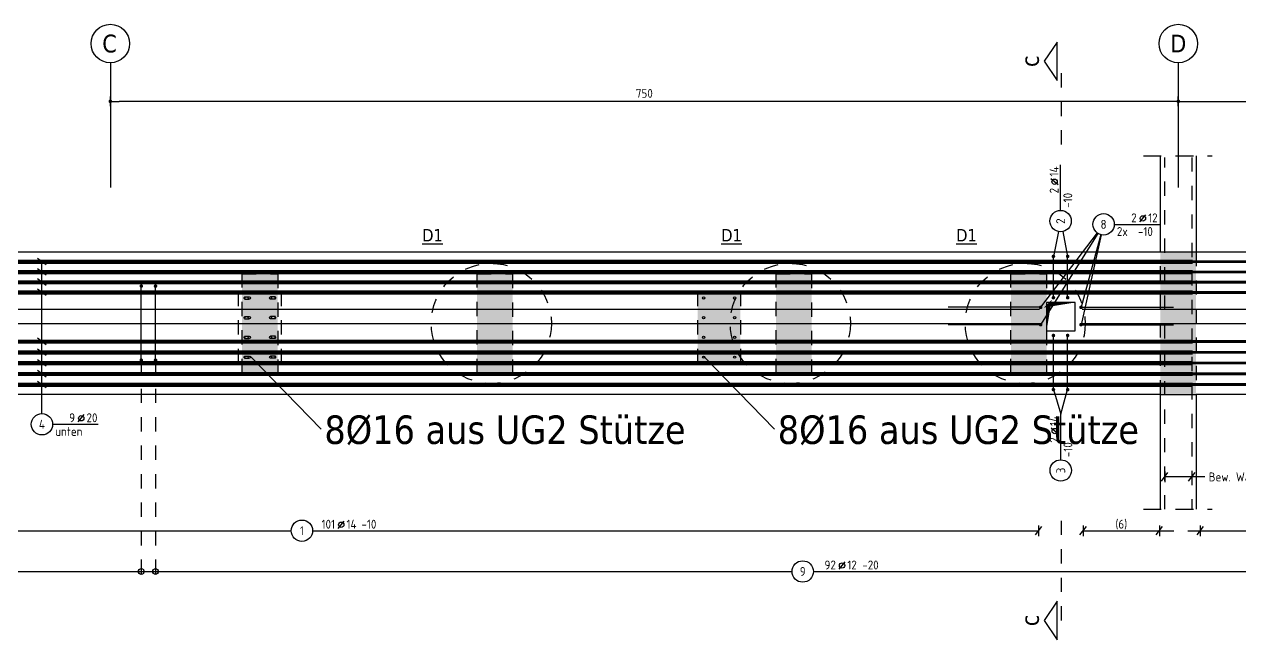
# Model space of a CAD drawing. Extents: x -8.7 to 34.4, y 0 to 21.
# Drawn here: x -3.39 to 5.15, y 5.32 to 9.63 of the extents above; entities that cross this region are included whole.
import ezdxf
from ezdxf.enums import TextEntityAlignment as Align

# ---------------------------------------------------------------- set-up
doc = ezdxf.new("R2010")
doc.units = 0
doc.header["$LTSCALE"] = 0.25
for name, pattern in [('AUSGEZOGEN', [1000.01, 1000, 0.01]), ('DASHED', [0.75, 0.5, -0.25]), ('HIDDEN', [0.375, 0.25, -0.125]), ('HIDDEN2', [0.187, 0.125, -0.062]), ('PUNKT', [0.175, 0.05, -0.125]), ('STRICHPUNKT2', [0.55, 0.25, -0.125, 0.05, -0.125]), ('VERDECKT', [0.375, 0.25, -0.125])]:
    doc.linetypes.add(name, pattern=pattern)
for name, color, linetype in [('ACHSEN', 7, 'Continuous'), ('AFU', 7, 'Continuous'), ('BETON', 7, 'Continuous'), ('DETAIL', 7, 'Continuous'), ('DRUEBER', 7, 'Continuous'), ('grau_hell', 7, 'Continuous'), ('grau_mittel', 7, 'Continuous'), ('HILFE', 7, 'Continuous'), ('MASSE', 7, 'Continuous'), ('RND', 7, 'Continuous'), ('SCHATTEN', 7, 'Continuous'), ('SCHNITTE', 7, 'Continuous'), ('SFP_Achsen', 7, 'Continuous'), ('TEXT', 7, 'Continuous'), ('VERDECKT', 7, 'Continuous')]:
    doc.layers.add(name, color=color, linetype=linetype)
doc.layers.add('NOPLOT', color=7, linetype='Continuous', plot=False)
doc.styles.add('helv', font='tahoma.ttf')
doc.styles.add('txt', font='isocp.shx')
doc.linetypes.add('AFU_50K', pattern='A,0.15,["/",Standard,S=0.2,R=0,X=-0.01,Y=-0.1],0.07,["/",Standard,S=0.2,R=0,X=-0.01,Y=-0.1],0.15', length=0.37)
doc.dimstyles.new('DOT_I', dxfattribs={"dimscale": 0.25, "dimtxt": 0.25, "dimasz": 0.25, "dimexe": 0.1, "dimexo": 0.3, "dimgap": 0.1, "dimtad": 1, "dimdec": 3, "dimzin": 3, "dimtxsty": 'txt', "dimblk": 'DOT', "dimblk1": 'DOT', "dimblk2": 'DOT', "dimsah": 1, "dimcen": 0.1, "dimse1": 1, "dimse2": 1, "dimazin": 0, "dimtfac": 1, "dimtdec": 4, "dimtix": 1, "dimtmove": 2, "dimatfit": 3, "dimfxl": 0, "dimtvp": 1, "dimtolj": 1, "dimtzin": 0, "dimarcsym": 0})

# ---------------------------------------------------------------- blocks, each defined once
blk = doc.blocks.new('RND_LEI')
at = {"layer": 'RND', "color": 7, "linetype": 'Continuous'}
blk.add_line((1.022, 0.066), (1.19, 0.27), dxfattribs=at)
for centre, radius in [((0, 0), 0.3), ((1.106, 0.168), 0.075)]:
    blk.add_circle(centre, radius, dxfattribs=at)
at = {"layer": 'RND', "color": 7, "linetype": 'Continuous', "style": 'txt'}
blk.add_attdef('POSL', text='', height=0.25, dxfattribs=at).set_placement((0, 0), align=Align.MIDDLE)
blk.add_attdef('ANZ', text='', height=0.25, dxfattribs=at).set_placement((0.931, 0.057), align=Align.RIGHT)
for tag, p in [('DUM', (1.253, 0.057)), ('ABSTD', (1.674, 0.057)), ('POSTXT', (0.374, -0.327))]:
    blk.add_attdef(tag, p, '', height=0.25, dxfattribs=at)
blk = doc.blocks.new('lei_gre')
at = {"layer": 'RND', "color": 7, "linetype": 'Continuous'}
for p, q in [((-0.09, -0.12), (0.09, 0.12)), ((0, 0.149), (0, -0.151))]:
    blk.add_line(p, q, dxfattribs=at)
blk = doc.blocks.new('DOT')
at = {"layer": 'MASSE', "color": 7, "linetype": 'Continuous'}
for p, q in [((0, 0), (-1, 0)), ((0, 0.54), (0, -0.54))]:
    blk.add_line(p, q, dxfattribs=at)
at = {"layer": 'MASSE', "color": 7, "linetype": 'Continuous', "const_width": 0.2}
blk.add_lwpolyline([(-0.1, 0, 1), (0.1, 0, 1)], format="xyb", close=True, dxfattribs=at)
blk = doc.blocks.new('*D22')
at = {"layer": 'Defpoints', "color": 0, "linetype": 'AUSGEZOGEN', "transparency": 16777216}
for p in [(-2.784, 9.094), (-2.784, 9.094), (4.716, 9.094)]:
    blk.add_point(p, dxfattribs=at)
at = {"layer": 'MASSE', "color": 0, "linetype": 'AUSGEZOGEN', "lineweight": -2, "transparency": 16777216}
blk.add_line((4.6535, 9.094), (-2.7215, 9.094), dxfattribs=at)
at = {"layer": 'MASSE', "color": 0, "linetype": 'AUSGEZOGEN', "lineweight": -2, "transparency": 16777216, "xscale": 0.0625, "yscale": 0.0625, "zscale": 0.0625, "rotation": 180}
blk.add_blockref('DOT', (-2.784, 9.094), dxfattribs=at)
at = {"layer": 'MASSE', "color": 0, "linetype": 'AUSGEZOGEN', "lineweight": -2, "transparency": 16777216, "xscale": 0.0625, "yscale": 0.0625, "zscale": 0.0625}
blk.add_blockref('DOT', (4.716, 9.094), dxfattribs=at)
at = {"layer": 'MASSE', "color": 0, "linetype": 'AUSGEZOGEN', "transparency": 16777216, "insert": (0.966, 9.1502), "char_height": 0.0625, "attachment_point": 5, "style": 'txt'}
blk.add_mtext('\\A1;750', dxfattribs=at)
blk = doc.blocks.new('*D23')
at = {"layer": 'Defpoints', "color": 0, "linetype": 'AUSGEZOGEN', "transparency": 16777216}
for p in [(4.716, 9.094), (12.216, 9.094), (12.216, 9.094)]:
    blk.add_point(p, dxfattribs=at)
at = {"layer": 'MASSE', "color": 0, "linetype": 'AUSGEZOGEN', "lineweight": -2, "transparency": 16777216}
blk.add_line((4.7785, 9.094), (12.1535, 9.094), dxfattribs=at)
at = {"layer": 'MASSE', "color": 0, "linetype": 'AUSGEZOGEN', "lineweight": -2, "transparency": 16777216, "xscale": 0.0625, "yscale": 0.0625, "zscale": 0.0625, "rotation": 180}
blk.add_blockref('DOT', (4.716, 9.094), dxfattribs=at)
at = {"layer": 'MASSE', "color": 0, "linetype": 'AUSGEZOGEN', "lineweight": -2, "transparency": 16777216, "xscale": 0.0625, "yscale": 0.0625, "zscale": 0.0625}
blk.add_blockref('DOT', (12.216, 9.094), dxfattribs=at)
at = {"layer": 'MASSE', "color": 0, "linetype": 'AUSGEZOGEN', "transparency": 16777216, "insert": (8.466, 9.1502), "char_height": 0.0625, "attachment_point": 5, "style": 'txt'}
blk.add_mtext('\\A1;750', dxfattribs=at)
blk = doc.blocks.new('SCHN-1')
at = {"layer": 'SCHNITTE', "color": 5, "linetype": 'Continuous'}
blk.add_lwpolyline([(0.54, 0.125), (0, 0.485), (-0.54, 0.125)], close=True, dxfattribs=at)
at = {"layer": 'SCHNITTE', "color": 6, "linetype": 'Continuous', "style": 'helv'}
blk.add_attdef('SCHN-1', text='', height=0.5, dxfattribs=at).set_placement((0, 0.635), align=Align.CENTER)

msp = doc.modelspace()

# ---------------------------------------------------------------- hatches: boundary and pattern name
at = {"layer": 'grau_hell'}
h = msp.add_hatch(color=9, dxfattribs=at)
h.paths.add_polyline_path([(-1.859, 7.8822), (-1.859, 7.7572), (-1.609, 7.7572), (-1.609, 7.8822)])
h.paths.add_polyline_path([(-1.859, 7.2572), (-1.859, 7.1872), (-1.609, 7.1872), (-1.609, 7.2572)])
for points in [[(0.041, 7.8822), (-0.209, 7.8822), (-0.209, 7.1872), (0.041, 7.1872)], [(2.141, 7.8822), (1.891, 7.8822), (1.891, 7.1872), (2.141, 7.1872)], [(3.791, 7.8822), (3.541, 7.8822), (3.541, 7.1872), (3.791, 7.1872)]]:
    msp.add_hatch(color=9, dxfattribs=at).paths.add_polyline_path(points)
at = {"layer": 'grau_mittel'}
for points in [[(4.591, 7.0372), (4.841, 7.0372), (4.841, 8.0372), (4.591, 8.0372)], [(-1.859, 7.2572), (-1.609, 7.2572), (-1.609, 7.7572), (-1.859, 7.7572)], [(1.641, 7.7572), (1.341, 7.7572), (1.341, 7.2572), (1.641, 7.2572)]]:
    msp.add_hatch(color=61, dxfattribs=at).paths.add_polyline_path(points)

# ---------------------------------------------------------------- linework, layer by layer
at = {"layer": 'ACHSEN', "color": 140, "linetype": 'AUSGEZOGEN'}
for p, q in [((-2.784, 9.3642), (-2.784, 8.4887)), ((4.716, 9.3642), (4.716, 8.4887))]:
    msp.add_line(p, q, dxfattribs=at)
at = {"layer": 'AFU', "color": 8, "linetype": 'AFU_50K'}
for p, q in [((4.591, 8.0372), (4.841, 8.0372)), ((4.591, 7.0372), (4.841, 7.0372))]:
    msp.add_line(p, q, dxfattribs=at)
at = {"layer": 'BETON', "color": 6, "linetype": 'AUSGEZOGEN', "lineweight": -2}
for p, q in [((4.591, 8.0372), (4.591, 8.7125)), ((4.841, 8.7125), (4.841, 8.0372)), ((4.591, 6.2305), (4.591, 7.0372)), ((4.841, 7.0372), (4.841, 6.2305))]:
    msp.add_line(p, q, dxfattribs=at)
at = {"layer": 'BETON', "color": 6, "linetype": 'AUSGEZOGEN'}
for p, q in [((-6.384, 8.0372), (4.591, 8.0372)), ((4.841, 8.0372), (9.566, 8.0372)), ((4.591, 7.0372), (-6.384, 7.0372)), ((9.566, 7.0372), (4.841, 7.0372))]:
    msp.add_line(p, q, dxfattribs=at)
msp.add_lwpolyline([(3.991, 7.6822), (3.791, 7.6822), (3.791, 7.4822), (3.991, 7.4822)], close=True, dxfattribs=at)
at = {"layer": 'DETAIL', "color": 102, "linetype": 'VERDECKT'}
for centre in [(-0.1087, 7.5349), (1.9913, 7.5349), (3.6413, 7.5349)]:
    msp.add_circle(centre, 0.4217, dxfattribs=at)
at = {"layer": 'DRUEBER', "color": 7, "linetype": 'PUNKT', "lineweight": -2}
for points in [[(-1.859, 7.8822), (-1.609, 7.8822), (-1.609, 7.1872), (-1.859, 7.1872)], [(-0.209, 7.8822), (0.041, 7.8822), (0.041, 7.1872), (-0.209, 7.1872)], [(1.891, 7.8822), (2.141, 7.8822), (2.141, 7.1872), (1.891, 7.1872)], [(3.541, 7.8822), (3.791, 7.8822), (3.791, 7.1872), (3.541, 7.1872)]]:
    msp.add_lwpolyline(points, close=True, dxfattribs=at)
at = {"layer": 'HILFE', "color": 102, "linetype": 'DASHED'}
for p, q in [((4.4719, 8.7125), (4.9534, 8.7125)), ((4.4719, 6.2305), (4.9534, 6.2305))]:
    msp.add_line(p, q, dxfattribs=at)
at = {"layer": 'HILFE', "color": 102, "linetype": 'AUSGEZOGEN'}
msp.add_line((4.9018, 6.4581), (4.621, 6.4581), dxfattribs=at)
at = {"layer": 'NOPLOT', "color": 191, "linetype": 'AUSGEZOGEN'}
for p, q in [((-1.3036, 6.7922), (-1.8017, 7.3064)), ((1.8803, 6.7922), (1.3823, 7.3064))]:
    msp.add_line(p, q, dxfattribs=at)
at = {"layer": 'NOPLOT', "color": 191, "linetype": 'Continuous'}
for points in [[(-6.634, 7.9784), (4.816, 7.9784)], [(-6.634, 7.9584), (4.816, 7.9584)], [(-6.634, 7.9065), (4.816, 7.9065)], [(-6.634, 7.8865), (4.816, 7.8865)], [(-6.634, 7.8347), (4.816, 7.8347)], [(-6.634, 7.8147), (4.816, 7.8147)], [(-6.634, 7.7628), (4.816, 7.7628)], [(-6.634, 7.7428), (4.816, 7.7428)], [(-6.634, 7.4184), (4.816, 7.4184)], [(-6.634, 7.3984), (4.816, 7.3984)], [(-6.634, 7.3428), (4.816, 7.3428)], [(-6.634, 7.3228), (4.816, 7.3228)], [(-6.634, 7.2672), (4.816, 7.2672)], [(-6.634, 7.2472), (4.816, 7.2472)], [(-6.634, 7.1915), (4.816, 7.1915)], [(-6.634, 7.1715), (4.816, 7.1715)], [(-6.634, 7.1159), (4.816, 7.1159)], [(-6.634, 7.0959), (4.816, 7.0959)]]:
    msp.add_lwpolyline(points, dxfattribs=at)
at = {"layer": 'RND', "color": 7, "linetype": 'AUSGEZOGEN'}
for p, q in [((3.8895, 8.3283), (3.8895, 8.6483)), ((4.2662, 8.2307), (4.5862, 8.2307)), ((-1.8427, 7.7224), (-1.8087, 7.7224)), ((-1.8427, 7.7064), (-1.8087, 7.7064)), ((-1.6254, 7.7224), (-1.6594, 7.7224)), ((-1.6254, 7.7064), (-1.6594, 7.7064)), ((-1.8427, 7.5837), (-1.8087, 7.5837)), ((-1.8427, 7.5677), (-1.8087, 7.5677)), ((-1.6254, 7.5837), (-1.6594, 7.5837)), ((-1.6254, 7.5677), (-1.6594, 7.5677)), ((-1.8427, 7.445), (-1.8087, 7.445)), ((-1.8427, 7.429), (-1.8087, 7.429)), ((-1.6254, 7.445), (-1.6594, 7.445)), ((-1.6254, 7.429), (-1.6594, 7.429)), ((-1.8427, 7.3064), (-1.8087, 7.3064)), ((-1.8427, 7.2904), (-1.8087, 7.2904)), ((-1.6254, 7.3064), (-1.6594, 7.3064)), ((-1.6254, 7.2904), (-1.6594, 7.2904)), ((3.8907, 6.578), (3.8907, 6.898)), ((-3.1898, 6.8275), (-2.8698, 6.8275)), ((-6.1619, 6.0803), (-1.514, 6.0803)), ((-1.364, 6.0803), (3.735, 6.0803)), ((4.048, 6.0803), (4.5838, 6.0803)), ((4.8702, 6.0803), (7.501, 6.0803)), ((-6.1638, 5.7939), (2.0034, 5.7939)), ((2.1534, 5.7939), (12.0616, 5.7939))]:
    msp.add_line(p, q, dxfattribs=at)
at = {"layer": 'RND', "color": 1, "linetype": 'HIDDEN', "lineweight": -2}
for p, q in [((4.621, 6.2305), (4.621, 8.7006)), ((4.811, 8.7006), (4.811, 6.2305))]:
    msp.add_line(p, q, dxfattribs=at)
at = {"layer": 'RND', "color": 102, "linetype": 'AUSGEZOGEN'}
for p, q in [((4.1459, 8.171), (3.7492, 7.6483)), ((4.1514, 8.1672), (3.7492, 7.5263)), ((3.8745, 8.1798), (3.839, 8.0056)), ((3.9042, 8.1797), (3.939, 8.0056)), ((4.1715, 8.1583), (4.0328, 7.6483)), ((4.1748, 8.1575), (4.0328, 7.5263)), ((-3.2648, 6.9025), (-3.2648, 7.9684)), ((3.839, 7.0706), (3.8907, 6.898)), ((3.8907, 6.898), (3.939, 7.0706))]:
    msp.add_line(p, q, dxfattribs=at)
at = {"layer": 'RND', "color": 102, "linetype": 'VERDECKT'}
for p, q in [((-2.5669, 7.2772), (-2.5669, 5.7689)), ((-2.4669, 7.2772), (-2.4669, 5.7689))]:
    msp.add_line(p, q, dxfattribs=at)
at = {"layer": 'RND', "color": 7, "linetype": 'VERDECKT'}
msp.add_line((4.5838, 6.0803), (4.8702, 6.0803), dxfattribs=at)
at = {"layer": 'RND', "color": 1, "linetype": 'AUSGEZOGEN', "const_width": 0.016}
for points in [[(-6.634, 7.9684), (4.816, 7.9684)], [(-6.634, 7.8965), (4.816, 7.8965)], [(-6.634, 7.8247), (4.816, 7.8247)], [(-6.634, 7.7528), (4.816, 7.7528)], [(-6.634, 7.4084), (4.816, 7.4084)], [(-6.634, 7.3328), (4.816, 7.3328)], [(-6.634, 7.2572), (4.816, 7.2572)], [(-6.634, 7.1815), (4.816, 7.1815)], [(-6.634, 7.1059), (4.816, 7.1059)]]:
    msp.add_lwpolyline(points, dxfattribs=at)
at = {"layer": 'RND', "color": 1, "linetype": 'AUSGEZOGEN'}
for points in [[(-6.634, 7.9684), (4.816, 7.9684)], [(3.839, 7.7156), (3.839, 8.0056)], [(3.939, 7.7156), (3.939, 8.0056)], [(-6.634, 7.8965), (4.816, 7.8965)], [(-6.634, 7.8247), (4.816, 7.8247)], [(-2.5669, 7.2772), (-2.5669, 7.7972)], [(-2.4669, 7.2772), (-2.4669, 7.7972)], [(-6.634, 7.7528), (4.816, 7.7528)], [(-6.159, 7.6349), (3.741, 7.6349)], [(3.7492, 7.6483), (3.0992, 7.6483)], [(4.0328, 7.6483), (4.6828, 7.6483)], [(4.0408, 7.6349), (7.4908, 7.6349)], [(-6.159, 7.5349), (3.741, 7.5349)], [(3.7492, 7.5263), (3.0992, 7.5263)], [(4.0328, 7.5263), (4.6828, 7.5263)], [(4.0408, 7.5349), (7.4908, 7.5349)], [(3.839, 7.0706), (3.839, 7.4506)], [(3.939, 7.0706), (3.939, 7.4506)], [(-6.634, 7.4084), (4.816, 7.4084)], [(-6.634, 7.3328), (4.816, 7.3328)], [(-6.634, 7.2572), (4.816, 7.2572)], [(-6.634, 7.1815), (4.816, 7.1815)], [(-6.634, 7.1059), (4.816, 7.1059)]]:
    msp.add_lwpolyline(points, dxfattribs=at)
at = {"layer": 'RND', "color": 7, "linetype": 'AUSGEZOGEN'}
for points, const_width in [([(3.8328, 8.0056, 1), (3.8453, 8.0056, 1)], 0.0125), ([(3.9328, 8.0056, 1), (3.9453, 8.0056, 1)], 0.0125), ([(-2.5731, 7.7972, 1), (-2.5606, 7.7972, 1)], 0.0125), ([(-2.4731, 7.7972, 1), (-2.4606, 7.7972, 1)], 0.0125), ([(-1.8427, 7.7104, 1), (-1.8427, 7.7184, 1)], 0.008), ([(-1.6254, 7.7104, -1), (-1.6254, 7.7184, -1)], 0.008), ([(3.8328, 7.7156, 1), (3.8453, 7.7156, 1)], 0.0125), ([(3.9328, 7.7156, 1), (3.9453, 7.7156, 1)], 0.0125), ([(3.7554, 7.6483, -1), (3.7429, 7.6483, -1)], 0.0125), ([(4.0265, 7.6483, 1), (4.039, 7.6483, 1)], 0.0125), ([(-1.8427, 7.5717, 1), (-1.8427, 7.5797, 1)], 0.008), ([(-1.6254, 7.5717, -1), (-1.6254, 7.5797, -1)], 0.008), ([(3.7554, 7.5263, 1), (3.7429, 7.5263, 1)], 0.0125), ([(4.0265, 7.5263, -1), (4.039, 7.5263, -1)], 0.0125), ([(-1.8427, 7.433, 1), (-1.8427, 7.441, 1)], 0.008), ([(-1.6254, 7.433, -1), (-1.6254, 7.441, -1)], 0.008), ([(3.8328, 7.4506, 1), (3.8453, 7.4506, 1)], 0.0125), ([(3.9328, 7.4506, 1), (3.9453, 7.4506, 1)], 0.0125), ([(-2.5731, 7.2772, 1), (-2.5606, 7.2772, 1)], 0.0125), ([(-2.4731, 7.2772, 1), (-2.4606, 7.2772, 1)], 0.0125), ([(-1.8427, 7.2944, 1), (-1.8427, 7.3024, 1)], 0.008), ([(-1.6254, 7.2944, -1), (-1.6254, 7.3024, -1)], 0.008), ([(3.8328, 7.0706, 1), (3.8453, 7.0706, 1)], 0.0125), ([(3.9328, 7.0706, 1), (3.9453, 7.0706, 1)], 0.0125)]:
    msp.add_lwpolyline(points, format="xyb", close=True, dxfattribs=dict(at, const_width=const_width))
at = {"layer": 'RND', "color": 1, "linetype": 'HIDDEN', "const_width": 0.02}
for points in [[(4.816, 7.9684), (5.0812, 7.9684)], [(4.816, 7.8965), (5.0812, 7.8965)], [(4.816, 7.8247), (5.0812, 7.8247)], [(4.816, 7.7528), (5.0812, 7.7528)], [(4.816, 7.4084), (5.0812, 7.4084)], [(4.816, 7.3328), (5.0812, 7.3328)], [(4.816, 7.2572), (5.0812, 7.2572)], [(4.816, 7.1815), (5.0812, 7.1815)], [(4.816, 7.1059), (5.0812, 7.1059)]]:
    msp.add_lwpolyline(points, dxfattribs=at)
at = {"layer": 'RND', "color": 1, "linetype": 'HIDDEN2', "const_width": 0.02}
for points in [[(5.0812, 7.9684), (5.3463, 7.9684)], [(5.0812, 7.8965), (5.3463, 7.8965)], [(5.0812, 7.8247), (5.3463, 7.8247)], [(5.0812, 7.7528), (5.3463, 7.7528)], [(5.0812, 7.4084), (5.3463, 7.4084)], [(5.0812, 7.3328), (5.3463, 7.3328)], [(5.0812, 7.2572), (5.3463, 7.2572)], [(5.0812, 7.1815), (5.3463, 7.1815)], [(5.0812, 7.1059), (5.3463, 7.1059)]]:
    msp.add_lwpolyline(points, dxfattribs=at)
at = {"layer": 'RND', "color": 7, "linetype": 'AUSGEZOGEN'}
for centre, radius in [((-1.8087, 7.7144), 0.008), ((-1.6594, 7.7144), 0.008), ((1.3823, 7.7144), 0.008), ((1.5996, 7.7144), 0.008), ((-1.8087, 7.5757), 0.008), ((-1.6594, 7.5757), 0.008), ((1.3823, 7.5757), 0.008), ((1.5996, 7.5757), 0.008), ((-1.8087, 7.437), 0.008), ((-1.6594, 7.437), 0.008), ((1.3823, 7.437), 0.008), ((1.5996, 7.437), 0.008), ((-1.8087, 7.2984), 0.008), ((-1.6594, 7.2984), 0.008), ((1.3823, 7.2984), 0.008), ((1.5996, 7.2984), 0.008), ((-2.5669, 5.7939), 0.02), ((-2.4669, 5.7939), 0.02)]:
    msp.add_circle(centre, radius, dxfattribs=at)
at = {"layer": 'SCHATTEN', "color": 1, "linetype": 'AUSGEZOGEN'}
msp.add_lwpolyline([(3.791, 7.4822, 0, 0.0326, 0), (3.8072, 7.6808, 0, 0, 0), (3.7923, 7.6659, 0.0326, 0, 0), (3.991, 7.6822, 0, 0, 0)], format="xyseb", dxfattribs=at)
at = {"layer": 'SCHNITTE', "color": 5, "linetype": 'STRICHPUNKT2'}
for p, q in [((3.8956, 8.791), (3.8956, 9.3754)), ((3.8956, 5.4503), (3.8956, 6.2089))]:
    msp.add_line(p, q, dxfattribs=at)
at = {"layer": 'SFP_Achsen', "color": 7, "linetype": 'AUSGEZOGEN'}
for centre in [(-2.784, 9.4995), (4.716, 9.4995)]:
    msp.add_circle(centre, 0.1352, dxfattribs=at)
at = {"layer": 'VERDECKT', "color": 7, "linetype": 'VERDECKT', "lineweight": -2}
for p, q in [((4.591, 7.0372), (4.591, 8.0372)), ((4.841, 8.0372), (4.841, 7.0372))]:
    msp.add_line(p, q, dxfattribs=at)
for points in [[(-1.884, 7.7572), (-1.584, 7.7572), (-1.584, 7.2572), (-1.884, 7.2572)], [(1.341, 7.7572), (1.641, 7.7572), (1.641, 7.2572), (1.341, 7.2572)]]:
    msp.add_lwpolyline(points, close=True, dxfattribs=at)

# ---------------------------------------------------------------- block references
at = {"layer": 'RND', "color": 7, "linetype": 'AUSGEZOGEN', "xscale": 0.25, "yscale": 0.25, "zscale": 0.25, "rotation": 90}
for p, values in [((3.8895, 8.2533), {'POSL': '2', 'DUM': '14', 'ANZ': '2', 'POSTXT': '-10'}), ((3.8907, 6.503), {'POSL': '3', 'DUM': '14', 'ANZ': '2', 'POSTXT': '-10'})]:
    msp.add_blockref('RND_LEI', p, dxfattribs=at).add_auto_attribs(values)
at = {"layer": 'RND', "color": 7, "linetype": 'AUSGEZOGEN', "xscale": 0.25, "yscale": 0.25, "zscale": 0.25}
for p, values in [((4.1912, 8.2307), {'POSL': '8', 'DUM': '12', 'ANZ': '2', 'POSTXT': '2x  -10'}), ((-3.2648, 6.8275), {'POSL': '4', 'DUM': '20', 'ANZ': '9', 'POSTXT': 'unten'}), ((-1.439, 6.0803), {'POSL': '1', 'DUM': '14', 'ANZ': '101', 'ABSTD': '-10'}), ((2.0784, 5.7939), {'POSL': '9', 'DUM': '12', 'ANZ': '92', 'ABSTD': '-20'})]:
    msp.add_blockref('RND_LEI', p, dxfattribs=at).add_auto_attribs(values)
at = {"layer": 'RND', "color": 102, "linetype": 'AUSGEZOGEN', "xscale": 0.25, "yscale": 0.25, "zscale": 0.25, "rotation": 90}
for p in [(-3.2648, 7.9684), (-3.2648, 7.8965), (-3.2648, 7.8247), (-3.2648, 7.7528), (-3.2648, 7.4084), (-3.2648, 7.3328), (-3.2648, 7.2572), (-3.2648, 7.1815), (-3.2648, 7.1059)]:
    msp.add_blockref('lei_gre', p, dxfattribs=at)
at = {"layer": 'RND', "color": 7, "linetype": 'AUSGEZOGEN', "xscale": 0.25, "yscale": 0.25, "zscale": 0.25}
for p in [(4.621, 6.4581), (4.811, 6.4581), (3.735, 6.0803), (4.048, 6.0803), (4.5838, 6.0803), (4.8702, 6.0803)]:
    msp.add_blockref('lei_gre', p, dxfattribs=at)
at = {"layer": 'SCHNITTE', "color": 5, "linetype": 'STRICHPUNKT2', "xscale": 0.25, "yscale": 0.25, "zscale": 0.25, "rotation": 90}
for p in [(3.8956, 9.3754), (3.8956, 5.4503)]:
    msp.add_blockref('SCHN-1', p, dxfattribs=at).add_auto_attribs({'SCHN-1': 'c'})

# ---------------------------------------------------------------- texts
at = {"layer": 'NOPLOT', "color": 191, "linetype": 'AUSGEZOGEN', "style": 'helv'}
for p in [(-1.281, 6.6893), (1.9029, 6.6893)]:
    msp.add_text('8%%C16 aus UG2 Stütze', height=0.2, dxfattribs=at).set_placement(p)
at = {"layer": 'RND', "color": 7, "linetype": 'AUSGEZOGEN', "style": 'txt'}
msp.add_text('(6)', height=0.0625, dxfattribs=at).set_placement((4.3159, 6.1266), align=Align.MIDDLE)
at = {"layer": 'SFP_Achsen', "color": 6, "linetype": 'AUSGEZOGEN', "style": 'helv'}
for s, p in [('C', (-2.8411, 9.4373)), ('D', (4.6589, 9.4373))]:
    msp.add_text(s, height=0.125, dxfattribs=at).set_placement(p)
at = {"layer": 'TEXT', "color": 1, "linetype": 'AUSGEZOGEN', "style": 'helv'}
for p in [(-0.5941, 8.1103), (1.5059, 8.1103), (3.1559, 8.1103)]:
    msp.add_text('%%uD1', height=0.0875, dxfattribs=at).set_placement(p)
at = {"layer": 'TEXT', "color": 7, "linetype": 'AUSGEZOGEN', "style": 'txt'}
msp.add_text('Bew. Wand sh. 08-466', height=0.0625, dxfattribs=at).set_placement((4.9295, 6.4265))

# ---------------------------------------------------------------- dimensions: what is measured, and where the dimension line sits
at = {"layer": 'MASSE', "color": 7, "linetype": 'AUSGEZOGEN'}
for base, p2, picture, middle in [((-2.784, 9.094), (-2.784, 9.094), '*D22', (0.966, 9.1502)), ((12.216, 9.094), (12.216, 9.094), '*D23', (8.466, 9.1502))]:
    dim = msp.add_linear_dim(base=base, p1=(4.716, 9.094), p2=p2, dimstyle='DOT_I', override={"dimdec": 0, "dimlfac": 100}, dxfattribs=at)
    dim.commit()
    dim.dimension.update_dxf_attribs({"geometry": picture, "text_midpoint": middle})

doc.saveas('drawing.dxf')
